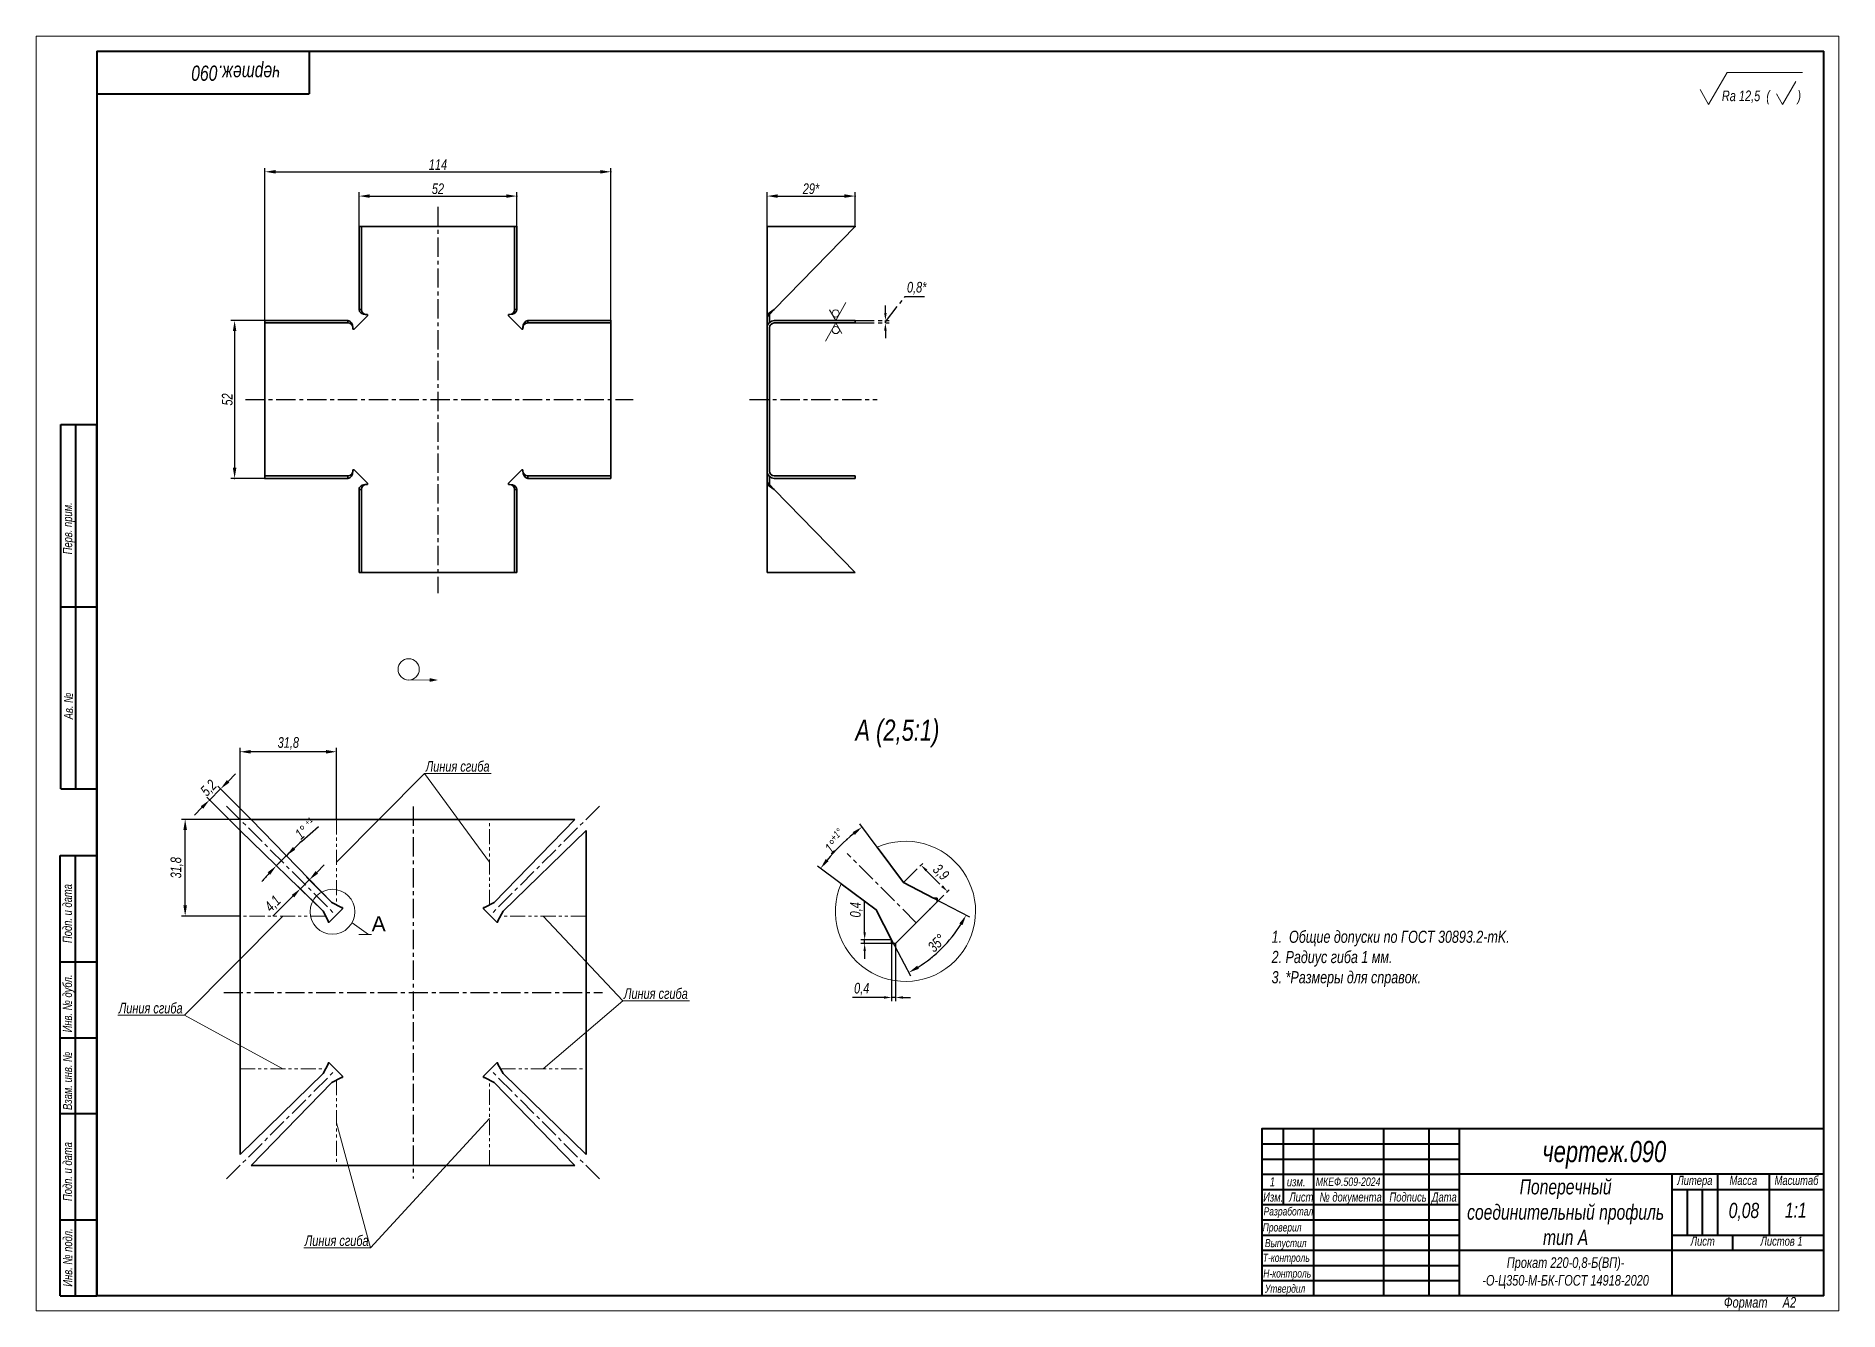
# Model space of a CAD drawing. Header units: millimetres. Extents: x 11312 to 18224, y 1304 to 2042.
# Drawn here: x 11312 to 11906, y 1304 to 1724 of the extents above; entities outside this region: 3.
import ezdxf
from ezdxf import colors
from ezdxf.entities.mleader import LeaderData, LeaderLine
from ezdxf.math import Vec2, Vec3

# ---------------------------------------------------------------- set-up
doc = ezdxf.new("R2010")
doc.units = ezdxf.units.MM
doc.linetypes.add('LT_03', pattern=[10.16, 6.35, -1.27, 1.27, -1.27])
doc.linetypes.add('LT_04', pattern=[20, 10, -2, 2, -2, 2, -2])
doc.layers.add('Layer_01', color=7, linetype='Continuous', plot=False)
for name, color, linetype, lineweight in [('Layer_02', 5, 'Continuous', 13), ('Layer_03', 1, 'Continuous', 15), ('Layer_05', 5, 'Continuous', 13), ('Layer_07', 5, 'LT_04', 15), ('Layer_08', 7, 'Continuous', 35), ('Layer_09', 6, 'Continuous', 13), ('Layer_10', 7, 'Continuous', 40)]:
    doc.layers.add(name, color=color, linetype=linetype, lineweight=lineweight)
doc.layers.add('Layer_04', color=1, linetype='LT_03')
doc.styles.get("Standard").update_dxf_attribs({"font": 'arial.ttf'})
doc.styles.add('Style_01', font='ARIALNI.TTF', dxfattribs={"width": 0.9, "height": 3.5})
doc.dimstyles.new('DimStyle_04', dxfattribs={"dimtxt": 3.5, "dimasz": 3.5, "dimexe": 1.25, "dimexo": 0, "dimtad": 1, "dimdec": 1, "dimtxsty": 'Style_01', "dimcen": 0, "dimazin": 3, "dimtfac": 1, "dimtdec": 1, "dimtmove": 0, "dimatfit": 3})
doc.dimstyles.new('DimStyle_05', dxfattribs={"dimtxt": 3.5, "dimasz": 2.5, "dimexe": 1.25, "dimexo": 0, "dimtad": 1, "dimdec": 1, "dimlfac": 0.4, "dimtxsty": 'Style_01', "dimcen": 2.5, "dimazin": 3, "dimtfac": 1, "dimtdec": 1, "dimtmove": 0, "dimatfit": 3})

# ---------------------------------------------------------------- blocks, each defined once
blk = doc.blocks.new('*D119')
at = {"layer": 'Layer_01', "color": 0}
for p in [(11470.48, 1670.94), (11418.48, 1660.94), (11470.48, 1660.94)]:
    blk.add_point(p, dxfattribs=at)
at = {"layer": 'Layer_03', "color": 0, "lineweight": -2}
for p, q in [((11418.48, 1660.94), (11418.48, 1672.19)), ((11421.98, 1670.94), (11466.98, 1670.94)), ((11470.48, 1660.94), (11470.48, 1672.19))]:
    blk.add_line(p, q, dxfattribs=at)
at = {"layer": 'Layer_03', "color": 0}
for points in [[(11421.98, 1671.52), (11421.98, 1670.36), (11418.48, 1670.94)], [(11466.98, 1671.52), (11466.98, 1670.36), (11470.48, 1670.94)]]:
    blk.add_solid(points, dxfattribs=at)
at = {"layer": 'Layer_03', "color": 0, "insert": (11444.48, 1673.35), "char_height": 3.5, "attachment_point": 5, "style": 'Style_01'}
blk.add_mtext('\\A1;52', dxfattribs=at)
blk = doc.blocks.new('*D120')
at = {"layer": 'Layer_01', "color": 0}
for p in [(11387.48, 1629.94), (11377.48, 1577.94), (11387.48, 1577.94)]:
    blk.add_point(p, dxfattribs=at)
at = {"layer": 'Layer_03', "color": 0, "lineweight": -2}
for p, q in [((11387.48, 1629.94), (11376.23, 1629.94)), ((11377.48, 1626.44), (11377.48, 1581.44)), ((11387.48, 1577.94), (11376.23, 1577.94))]:
    blk.add_line(p, q, dxfattribs=at)
at = {"layer": 'Layer_03', "color": 0}
for points in [[(11376.9, 1626.44), (11378.06, 1626.44), (11377.48, 1629.94)], [(11376.9, 1581.44), (11378.06, 1581.44), (11377.48, 1577.94)]]:
    blk.add_solid(points, dxfattribs=at)
at = {"layer": 'Layer_03', "color": 0, "insert": (11375.07, 1603.94), "char_height": 3.5, "attachment_point": 5, "rotation": 90, "style": 'Style_01'}
blk.add_mtext('\\A1;52', dxfattribs=at)
blk = doc.blocks.new('*D121')
at = {"layer": 'Layer_01', "color": 0}
for p in [(11501.48, 1678.94), (11387.48, 1629.94), (11501.48, 1629.94)]:
    blk.add_point(p, dxfattribs=at)
at = {"layer": 'Layer_03', "color": 0, "lineweight": -2}
for p, q in [((11387.48, 1629.94), (11387.48, 1680.19)), ((11390.98, 1678.94), (11497.98, 1678.94)), ((11501.48, 1629.94), (11501.48, 1680.19))]:
    blk.add_line(p, q, dxfattribs=at)
at = {"layer": 'Layer_03', "color": 0}
for points in [[(11390.98, 1679.52), (11390.98, 1678.36), (11387.48, 1678.94)], [(11497.98, 1679.52), (11497.98, 1678.36), (11501.48, 1678.94)]]:
    blk.add_solid(points, dxfattribs=at)
at = {"layer": 'Layer_03', "color": 0, "insert": (11444.48, 1681.32), "char_height": 3.5, "attachment_point": 5, "style": 'Style_01'}
blk.add_mtext('\\A1;114', dxfattribs=at)
blk = doc.blocks.new('*D122')
at = {"layer": 'Layer_01', "color": 0}
for p in [(11581.9, 1670.94), (11552.9, 1660.94), (11581.9, 1660.94)]:
    blk.add_point(p, dxfattribs=at)
at = {"layer": 'Layer_03', "color": 0, "lineweight": -2}
for p, q in [((11552.9, 1660.94), (11552.9, 1672.19)), ((11556.4, 1670.94), (11578.4, 1670.94)), ((11581.9, 1660.94), (11581.9, 1672.19))]:
    blk.add_line(p, q, dxfattribs=at)
at = {"layer": 'Layer_03', "color": 0}
for points in [[(11556.4, 1671.52), (11556.4, 1670.36), (11552.9, 1670.94)], [(11578.4, 1671.52), (11578.4, 1670.36), (11581.9, 1670.94)]]:
    blk.add_solid(points, dxfattribs=at)
at = {"layer": 'Layer_03', "color": 0, "insert": (11567.4, 1673.35), "char_height": 3.5, "attachment_point": 5, "style": 'Style_01'}
blk.add_mtext('\\A1;29*', dxfattribs=at)
blk = doc.blocks.new('*D123')
at = {"layer": 'Layer_01', "color": 0}
for p in [(11369.2, 1471.98), (11379.26, 1461.92), (11382.92, 1465.58)]:
    blk.add_point(p, dxfattribs=at)
at = {"layer": 'Layer_03', "color": 0, "lineweight": -2}
for p, q in [((11375.33, 1478.12), (11377.8, 1480.59)), ((11372.85, 1475.64), (11369.2, 1471.98)), ((11382.92, 1465.58), (11371.97, 1476.53)), ((11366.72, 1469.51), (11364.25, 1467.03)), ((11379.26, 1461.92), (11368.31, 1472.87))]:
    blk.add_line(p, q, dxfattribs=at)
at = {"layer": 'Layer_03', "color": 0}
for points in [[(11374.92, 1478.53), (11375.74, 1477.7), (11372.85, 1475.64)], [(11366.31, 1469.92), (11367.13, 1469.1), (11369.2, 1471.98)]]:
    blk.add_solid(points, dxfattribs=at)
at = {"layer": 'Layer_03', "color": 0, "insert": (11369.09, 1475.75), "char_height": 3.5, "attachment_point": 5, "rotation": 45, "style": 'Style_01'}
blk.add_mtext('\\A1;5,2', dxfattribs=at)
blk = doc.blocks.new('*D124')
at = {"layer": 'Layer_01', "color": 0}
for p in [(11399.17, 1442.76), (11409.52, 1438.22), (11406.62, 1435.32)]:
    blk.add_point(p, dxfattribs=at)
at = {"layer": 'Layer_03', "color": 0, "lineweight": -2}
for p, q in [((11404.55, 1448.14), (11407.02, 1450.62)), ((11406.62, 1435.32), (11398.29, 1443.65)), ((11402.07, 1445.67), (11399.17, 1442.76)), ((11409.52, 1438.22), (11401.19, 1446.55)), ((11396.69, 1440.29), (11390.1, 1433.69))]:
    blk.add_line(p, q, dxfattribs=at)
at = {"layer": 'Layer_03', "color": 0}
for points in [[(11404.14, 1448.56), (11404.96, 1447.73), (11402.07, 1445.67)], [(11396.28, 1440.7), (11397.11, 1439.88), (11399.17, 1442.76)]]:
    blk.add_solid(points, dxfattribs=at)
at = {"layer": 'Layer_03', "color": 0, "insert": (11390.22, 1437.69), "char_height": 3.5, "attachment_point": 5, "rotation": 45, "style": 'Style_01'}
blk.add_mtext('\\A1;4,1', dxfattribs=at)
blk = doc.blocks.new('*D125')
at = {"layer": 'Layer_01', "color": 0}
for p in [(11361.19, 1465.58), (11382.92, 1465.58), (11379.26, 1433.75)]:
    blk.add_point(p, dxfattribs=at)
at = {"layer": 'Layer_03', "color": 0, "lineweight": -2}
for p, q in [((11382.92, 1465.58), (11359.94, 1465.58)), ((11361.19, 1437.25), (11361.19, 1462.08)), ((11379.26, 1433.75), (11359.94, 1433.75))]:
    blk.add_line(p, q, dxfattribs=at)
at = {"layer": 'Layer_03', "color": 0}
for points in [[(11360.61, 1462.08), (11361.78, 1462.08), (11361.19, 1465.58)], [(11360.61, 1437.25), (11361.78, 1437.25), (11361.19, 1433.75)]]:
    blk.add_solid(points, dxfattribs=at)
at = {"layer": 'Layer_03', "color": 0, "insert": (11358.46, 1449.66), "char_height": 3.5, "attachment_point": 5, "rotation": 90, "style": 'Style_01'}
blk.add_mtext('\\A1;31,8', dxfattribs=at)
blk = doc.blocks.new('*D126')
at = {"layer": 'Layer_01', "color": 0}
for p in [(11379.26, 1487.88), (11379.26, 1461.92), (11411.09, 1465.58)]:
    blk.add_point(p, dxfattribs=at)
at = {"layer": 'Layer_03', "color": 0, "lineweight": -2}
for p, q in [((11379.26, 1461.92), (11379.26, 1489.13)), ((11407.59, 1487.88), (11382.76, 1487.88)), ((11411.09, 1465.58), (11411.09, 1489.13))]:
    blk.add_line(p, q, dxfattribs=at)
at = {"layer": 'Layer_03', "color": 0}
for points in [[(11382.76, 1488.46), (11382.76, 1487.29), (11379.26, 1487.88)], [(11407.59, 1488.46), (11407.59, 1487.29), (11411.09, 1487.88)]]:
    blk.add_solid(points, dxfattribs=at)
at = {"layer": 'Layer_03', "color": 0, "insert": (11395.18, 1490.61), "char_height": 3.5, "attachment_point": 5, "style": 'Style_01'}
blk.add_mtext('\\A1;31,8', dxfattribs=at)
blk = doc.blocks.new('_None')
blk = doc.blocks.new('*D127')
at = {"layer": 'Layer_01', "color": 0}
for p in [(11597.89, 1444.83), (11607.71, 1439.69), (11588.82, 1435.76), (11593.96, 1425.94), (11607.15, 1420.12)]:
    blk.add_point(p, dxfattribs=at)
at = {"layer": 'Layer_03', "color": 0, "lineweight": -2}
for p, q in [((11607.71, 1439.69), (11619.61, 1433.46)), ((11593.96, 1425.94), (11600.19, 1414.04))]:
    blk.add_line(p, q, dxfattribs=at)
blk.add_arc((11578.84, 1454.81), 44.78, 302.12269, 327.87731, dxfattribs=at)
at = {"layer": 'Layer_03', "color": 0}
for points in [[(11616.25, 1431.29), (11617.27, 1430.71), (11618.5, 1434.04)], [(11602.94, 1416.38), (11602.36, 1417.4), (11599.61, 1415.15)]]:
    blk.add_solid(points, dxfattribs=at)
at = {"layer": 'Layer_03', "color": 0, "insert": (11608.79, 1424.85), "char_height": 3.5, "attachment_point": 5, "rotation": 45, "style": 'Style_01'}
blk.add_mtext('\\A1;35°', dxfattribs=at)
blk = doc.blocks.new('*D128')
at = {"layer": 'Layer_01', "color": 0}
for p in [(11593.96, 1425.94), (11585.06, 1424.69), (11593.96, 1424.69)]:
    blk.add_point(p, dxfattribs=at)
at = {"layer": 'Layer_03', "color": 0, "lineweight": -2}
for p, q in [((11585.06, 1428.44), (11585.06, 1438.79)), ((11593.96, 1425.94), (11583.81, 1425.94)), ((11585.06, 1424.69), (11585.06, 1425.94)), ((11593.96, 1424.69), (11583.81, 1424.69)), ((11585.06, 1422.19), (11585.06, 1419.69))]:
    blk.add_line(p, q, dxfattribs=at)
at = {"layer": 'Layer_03', "color": 0}
for points in [[(11584.65, 1428.44), (11585.48, 1428.44), (11585.06, 1425.94)], [(11584.65, 1422.19), (11585.48, 1422.19), (11585.06, 1424.69)]]:
    blk.add_solid(points, dxfattribs=at)
at = {"layer": 'Layer_03', "color": 0, "insert": (11582.33, 1435.81), "char_height": 3.5, "attachment_point": 5, "rotation": 90, "style": 'Style_01'}
blk.add_mtext('0,4', dxfattribs=at)
blk = doc.blocks.new('*D129')
at = {"layer": 'Layer_01', "color": 0}
for p in [(11593.96, 1424.69), (11595.21, 1424.69), (11595.21, 1406.93)]:
    blk.add_point(p, dxfattribs=at)
at = {"layer": 'Layer_03', "color": 0, "lineweight": -2}
for p, q in [((11593.96, 1424.69), (11593.96, 1405.68)), ((11595.21, 1424.69), (11595.21, 1405.68)), ((11591.46, 1406.93), (11581.11, 1406.93)), ((11595.21, 1406.93), (11593.96, 1406.93)), ((11597.71, 1406.93), (11600.21, 1406.93))]:
    blk.add_line(p, q, dxfattribs=at)
at = {"layer": 'Layer_03', "color": 0}
for points in [[(11591.46, 1407.35), (11591.46, 1406.51), (11593.96, 1406.93)], [(11597.71, 1407.35), (11597.71, 1406.51), (11595.21, 1406.93)]]:
    blk.add_solid(points, dxfattribs=at)
at = {"layer": 'Layer_03', "color": 0, "insert": (11584.09, 1409.67), "char_height": 3.5, "attachment_point": 5, "style": 'Style_01'}
blk.add_mtext('0,4', dxfattribs=at)
blk = doc.blocks.new('*D113')
at = {"layer": 'Layer_01', "color": 0}
for p in [(11597.89, 1444.83), (11612.35, 1441.83), (11606.62, 1436.1)]:
    blk.add_point(p, dxfattribs=at)
at = {"layer": 'Layer_04', "color": 0, "lineweight": -2}
for p, q in [((11597.89, 1444.83), (11604.5, 1451.44)), ((11605.38, 1448.79), (11610.58, 1443.59)), ((11606.62, 1436.1), (11613.23, 1442.71))]:
    blk.add_line(p, q, dxfattribs=at)
at = {"layer": 'Layer_04', "color": 0}
for points in [[(11605.68, 1449.08), (11605.09, 1448.49), (11603.62, 1450.56)], [(11610.87, 1443.89), (11610.28, 1443.3), (11612.35, 1441.83)]]:
    blk.add_solid(points, dxfattribs=at)
at = {"layer": 'Layer_04', "color": 0, "insert": (11610.01, 1448.03), "char_height": 3.5, "attachment_point": 5, "rotation": 315, "style": 'Style_01'}
blk.add_mtext('3,9', dxfattribs=at)
blk = doc.blocks.new('*D130')
at = {"layer": 'Layer_01', "color": 0}
for p in [(11379.26, 1461.92), (11382.92, 1465.58), (11392.3, 1451.42), (11409.52, 1438.22), (11406.62, 1435.32)]:
    blk.add_point(p, dxfattribs=at)
at = {"layer": 'Layer_03', "color": 0, "lineweight": -2}
blk.add_line((11399.65, 1458.41), (11405.1, 1463.28), dxfattribs=at)
for start, end in [(131.81577, 134.19871), (131.8159, 133.00731), (134.19871, 135.80129), (136.99269, 138.1841)]:
    blk.add_arc((11511.88, 1332.96), 168.32, start, end, dxfattribs=at)
at = {"layer": 'Layer_03', "color": 0}
for points in [[(11397.47, 1455.62), (11396.67, 1456.47), (11394.53, 1453.63)], [(11388.37, 1448.17), (11389.21, 1447.37), (11391.2, 1450.3)]]:
    blk.add_solid(points, dxfattribs=at)
at = {"layer": 'Layer_03', "color": 0, "insert": (11400.79, 1462.62), "char_height": 3.5, "attachment_point": 5, "rotation": 41.81577, "style": 'Style_01'}
blk.add_mtext('\\A1;1%%D {\\H0.5x;\\S+1^ ;}', dxfattribs=at)
blk = doc.blocks.new('*D131')
at = {"layer": 'Layer_01', "color": 0}
for p in [(11579.23, 1459), (11589.21, 1456.44), (11577.29, 1444.38), (11597.89, 1444.83), (11588.82, 1435.76)]:
    blk.add_point(p, dxfattribs=at)
at = {"layer": 'Layer_03', "color": 0, "lineweight": -2}
for p, q in [((11589.21, 1456.44), (11583.47, 1464.12)), ((11577.29, 1444.38), (11569.53, 1450.18))]:
    blk.add_line(p, q, dxfattribs=at)
blk.add_arc((11624.79, 1408.86), 67.75, 129.74814, 140.25186, dxfattribs=at)
at = {"layer": 'Layer_03', "color": 0}
for points in [[(11581.11, 1461.4), (11581.83, 1460.49), (11584.22, 1463.11)], [(11573.16, 1451.82), (11572.24, 1452.54), (11570.53, 1449.43)]]:
    blk.add_solid(points, dxfattribs=at)
at = {"layer": 'Layer_03', "color": 0, "insert": (11575.2, 1458.45), "char_height": 3.5, "attachment_point": 5, "rotation": 45, "style": 'Style_01'}
blk.add_mtext('\\A1;1%%D{\\H0.7x;\\S+1%%D^ ;}', dxfattribs=at)

msp = doc.modelspace()

# ---------------------------------------------------------------- linework, layer by layer
at = {"linetype": 'Continuous', "lineweight": 15}
for p, q in [((11609.06, 1723.66), (11312.06, 1723.66)), ((11312.06, 1723.66), (11312.06, 1303.66)), ((11312.06, 1723.66), (11312.06, 1426.66)), ((11906.06, 1723.66), (11609.06, 1723.66)), ((11906.06, 1303.66), (11906.06, 1723.66)), ((11312.06, 1303.66), (11906.06, 1303.66))]:
    msp.add_line(p, q, dxfattribs=at)
at = {"layer": 'Layer_03'}
msp.add_circle((11409.72, 1435.17), 7.39, dxfattribs=at)
msp.add_arc((11598.52, 1435.31), 23.09, 156.86991, 113.78135, dxfattribs=at)
at = {"layer": 'Layer_04'}
for p, q in [((11444.48, 1667.44), (11444.48, 1540.15)), ((11591.9, 1629.54), (11598.42, 1637.86)), ((11591.9, 1632.44), (11591.9, 1634.94)), ((11598.42, 1637.86), (11605.39, 1637.86)), ((11581.9, 1629.94), (11593.15, 1629.94)), ((11581.9, 1629.14), (11593.15, 1629.14)), ((11591.9, 1629.14), (11591.9, 1629.94)), ((11591.9, 1626.64), (11591.9, 1624.14)), ((11381.04, 1603.94), (11508.79, 1603.94)), ((11547.17, 1603.94), (11589.13, 1603.94)), ((11374.85, 1469.98), (11410.86, 1433.98)), ((11436.26, 1469.87), (11436.26, 1347.28)), ((11497.67, 1469.98), (11461.66, 1433.98)), ((11602.08, 1431.57), (11579.26, 1454.39)), ((11373.88, 1408.58), (11498.65, 1408.58)), ((11374.85, 1347.17), (11410.86, 1383.18)), ((11497.67, 1347.17), (11461.66, 1383.18))]:
    msp.add_line(p, q, dxfattribs=at)
for points in [[(11591.48, 1632.44), (11592.31, 1632.44), (11591.9, 1629.94)], [(11591.48, 1626.64), (11592.31, 1626.64), (11591.9, 1629.14)]]:
    msp.add_solid(points, dxfattribs=at)
at = {"layer": 'Layer_07', "ltscale": 0.5}
for p, q in [((11411.09, 1465.58), (11411.09, 1437.4)), ((11461.43, 1437.4), (11461.43, 1465.58)), ((11407.44, 1433.75), (11379.26, 1433.75)), ((11493.26, 1433.75), (11465.08, 1433.75)), ((11379.26, 1383.41), (11407.44, 1383.41)), ((11411.09, 1379.75), (11411.09, 1351.58)), ((11461.43, 1351.58), (11461.43, 1379.75)), ((11465.08, 1383.41), (11493.26, 1383.41))]:
    msp.add_line(p, q, dxfattribs=at)
at = {"layer": 'Layer_08', "lineweight": 13, "ltscale": 0.303109}
msp.add_line((11863.13, 1701.16), (11869.19, 1711.66), dxfattribs=at)
at = {"layer": 'Layer_08', "lineweight": 13}
msp.add_line((11869.19, 1711.66), (11894.06, 1711.66), dxfattribs=at)
at = {"layer": 'Layer_08', "lineweight": 13, "ltscale": 0.141451}
msp.add_line((11863.13, 1701.16), (11860.3, 1706.06), dxfattribs=at)
at = {"layer": 'Layer_08', "lineweight": 13, "ltscale": 0.216506}
msp.add_line((11887.5, 1701.16), (11891.83, 1708.66), dxfattribs=at)
at = {"layer": 'Layer_08', "lineweight": 13, "ltscale": 0.101036}
msp.add_line((11887.5, 1701.16), (11885.48, 1704.66), dxfattribs=at)
at = {"layer": 'Layer_08'}
for p, q in [((11418.48, 1660.94), (11419.28, 1660.94)), ((11418.48, 1660.94), (11418.48, 1633.58)), ((11419.28, 1660.94), (11419.28, 1633.58)), ((11420.88, 1660.94), (11419.28, 1660.94)), ((11468.08, 1660.94), (11420.88, 1660.94)), ((11469.68, 1660.94), (11468.08, 1660.94)), ((11469.68, 1633.58), (11469.68, 1660.94)), ((11470.48, 1660.94), (11469.68, 1660.94)), ((11470.48, 1633.58), (11470.48, 1660.94)), ((11552.9, 1660.94), (11555.3, 1660.94)), ((11552.9, 1631.94), (11552.9, 1660.94)), ((11581.9, 1660.94), (11555.3, 1633.58)), ((11581.9, 1660.94), (11555.3, 1660.94)), ((11418.48, 1633.58), (11419.28, 1633.58)), ((11470.48, 1633.58), (11469.68, 1633.58)), ((11552.9, 1631.94), (11555.3, 1633.58)), ((11553.7, 1631.94), (11555.3, 1633.58)), ((11387.48, 1629.94), (11387.48, 1629.14)), ((11414.83, 1629.94), (11387.48, 1629.94)), ((11414.83, 1629.14), (11387.48, 1629.14)), ((11387.48, 1629.14), (11387.48, 1627.54)), ((11414.83, 1629.94), (11414.83, 1629.14)), ((11416.88, 1627.14), (11421.28, 1631.54)), ((11421.28, 1631.94), (11420.88, 1631.94)), ((11421.28, 1631.54), (11421.28, 1631.94)), ((11468.08, 1631.94), (11467.68, 1631.94)), ((11467.68, 1631.94), (11467.68, 1631.54)), ((11467.68, 1631.54), (11472.08, 1627.14)), ((11474.12, 1629.94), (11474.12, 1629.14)), ((11501.48, 1629.94), (11474.12, 1629.94)), ((11501.48, 1629.14), (11474.12, 1629.14)), ((11501.48, 1629.94), (11501.48, 1629.14)), ((11501.48, 1627.54), (11501.48, 1629.14)), ((11553.7, 1631.94), (11552.9, 1631.94)), ((11552.9, 1631.54), (11552.9, 1631.94)), ((11553.7, 1631.54), (11552.9, 1631.54)), ((11552.9, 1627.54), (11552.9, 1631.54)), ((11553.7, 1631.54), (11553.7, 1631.94)), ((11553.7, 1629.33), (11553.7, 1631.54)), ((11555.3, 1629.94), (11581.9, 1629.94)), ((11555.3, 1629.14), (11581.9, 1629.14)), ((11581.9, 1629.94), (11581.9, 1629.14)), ((11387.48, 1627.54), (11387.48, 1580.34)), ((11416.48, 1627.54), (11416.48, 1627.14)), ((11416.48, 1627.14), (11416.88, 1627.14)), ((11472.08, 1627.14), (11472.48, 1627.14)), ((11472.48, 1627.14), (11472.48, 1627.54)), ((11501.48, 1580.34), (11501.48, 1627.54)), ((11552.9, 1627.54), (11552.9, 1580.34)), ((11553.7, 1627.54), (11553.7, 1580.34)), ((11387.48, 1580.34), (11387.48, 1578.74)), ((11416.88, 1580.74), (11416.48, 1580.74)), ((11416.48, 1580.74), (11416.48, 1580.34)), ((11421.28, 1576.34), (11416.88, 1580.74)), ((11472.08, 1580.74), (11467.68, 1576.34)), ((11472.48, 1580.74), (11472.08, 1580.74)), ((11472.48, 1580.34), (11472.48, 1580.74)), ((11501.48, 1578.74), (11501.48, 1580.34)), ((11552.9, 1576.34), (11552.9, 1580.34)), ((11387.48, 1578.74), (11414.83, 1578.74)), ((11387.48, 1577.94), (11387.48, 1578.74)), ((11387.48, 1577.94), (11414.83, 1577.94)), ((11414.83, 1577.94), (11414.83, 1578.74)), ((11418.48, 1574.29), (11419.28, 1574.29)), ((11418.48, 1574.29), (11418.48, 1546.94)), ((11419.28, 1574.29), (11419.28, 1546.94)), ((11420.88, 1575.94), (11421.28, 1575.94)), ((11421.28, 1575.94), (11421.28, 1576.34)), ((11467.68, 1576.34), (11467.68, 1575.94)), ((11467.68, 1575.94), (11468.08, 1575.94)), ((11469.68, 1546.94), (11469.68, 1574.29)), ((11470.48, 1574.29), (11469.68, 1574.29)), ((11470.48, 1546.94), (11470.48, 1574.29)), ((11474.12, 1577.94), (11474.12, 1578.74)), ((11474.12, 1578.74), (11501.48, 1578.74)), ((11474.12, 1577.94), (11501.48, 1577.94)), ((11501.48, 1577.94), (11501.48, 1578.74)), ((11553.7, 1576.34), (11552.9, 1576.34)), ((11552.9, 1575.94), (11552.9, 1576.34)), ((11555.3, 1574.29), (11552.9, 1575.94)), ((11552.9, 1546.94), (11552.9, 1575.94)), ((11553.7, 1575.94), (11552.9, 1575.94)), ((11553.7, 1576.34), (11553.7, 1578.55)), ((11553.7, 1575.94), (11553.7, 1576.34)), ((11555.3, 1574.29), (11553.7, 1575.94)), ((11581.9, 1578.74), (11555.3, 1578.74)), ((11581.9, 1577.94), (11555.3, 1577.94)), ((11555.3, 1574.29), (11581.9, 1546.94)), ((11581.9, 1577.94), (11581.9, 1578.74)), ((11418.48, 1546.94), (11419.28, 1546.94)), ((11419.28, 1546.94), (11420.88, 1546.94)), ((11420.88, 1546.94), (11468.08, 1546.94)), ((11468.08, 1546.94), (11469.68, 1546.94)), ((11470.48, 1546.94), (11469.68, 1546.94)), ((11555.3, 1546.94), (11552.9, 1546.94)), ((11555.3, 1546.94), (11581.9, 1546.94)), ((11379.26, 1461.92), (11379.26, 1355.24)), ((11406.62, 1435.32), (11379.26, 1461.92)), ((11382.92, 1465.58), (11409.52, 1438.22)), ((11489.6, 1465.58), (11382.92, 1465.58)), ((11463, 1438.22), (11489.6, 1465.58)), ((11493.26, 1461.92), (11465.91, 1435.32)), ((11493.26, 1355.24), (11493.26, 1461.92)), ((11589.21, 1456.44), (11597.89, 1444.83)), ((11577.29, 1444.38), (11588.82, 1435.76)), ((11607.71, 1439.69), (11597.89, 1444.83)), ((11412.66, 1436.58), (11409.52, 1438.22)), ((11463, 1438.22), (11459.86, 1436.58)), ((11595.21, 1424.69), (11608.96, 1438.44)), ((11608.96, 1439.69), (11607.71, 1439.69)), ((11608.96, 1438.44), (11608.96, 1439.69)), ((11406.62, 1435.32), (11408.26, 1432.18)), ((11408.26, 1432.18), (11408.26, 1431.78)), ((11408.26, 1431.78), (11408.66, 1431.78)), ((11408.66, 1431.78), (11413.06, 1436.18)), ((11413.06, 1436.58), (11412.66, 1436.58)), ((11413.06, 1436.18), (11413.06, 1436.58)), ((11459.86, 1436.58), (11459.46, 1436.58)), ((11459.46, 1436.58), (11459.46, 1436.18)), ((11459.46, 1436.18), (11463.86, 1431.78)), ((11463.86, 1431.78), (11464.26, 1431.78)), ((11464.26, 1432.18), (11465.91, 1435.32)), ((11464.26, 1431.78), (11464.26, 1432.18)), ((11588.82, 1435.76), (11593.96, 1425.94)), ((11593.96, 1425.94), (11593.96, 1424.69)), ((11593.96, 1424.69), (11595.21, 1424.69)), ((11408.26, 1384.98), (11406.62, 1381.84)), ((11408.66, 1385.38), (11408.26, 1385.38)), ((11408.26, 1385.38), (11408.26, 1384.98)), ((11413.06, 1380.98), (11408.66, 1385.38)), ((11463.86, 1385.38), (11459.46, 1380.98)), ((11464.26, 1385.38), (11463.86, 1385.38)), ((11464.26, 1384.98), (11464.26, 1385.38)), ((11465.91, 1381.84), (11464.26, 1384.98)), ((11379.26, 1355.24), (11406.62, 1381.84)), ((11409.52, 1378.93), (11382.92, 1351.58)), ((11409.52, 1378.93), (11412.66, 1380.58)), ((11412.66, 1380.58), (11413.06, 1380.58)), ((11413.06, 1380.58), (11413.06, 1380.98)), ((11459.46, 1380.98), (11459.46, 1380.58)), ((11459.46, 1380.58), (11459.86, 1380.58)), ((11459.86, 1380.58), (11463, 1378.93)), ((11489.6, 1351.58), (11463, 1378.93)), ((11465.91, 1381.84), (11493.26, 1355.24)), ((11382.92, 1351.58), (11489.6, 1351.58))]:
    msp.add_line(p, q, dxfattribs=at)
for centre, radius, start, end in [((11555.3, 1627.54), 2.4, 90, 180), ((11555.3, 1627.54), 1.6, 90, 180), ((11555.3, 1580.34), 2.4, 180, 270), ((11555.3, 1580.34), 1.6, 180, 270)]:
    msp.add_arc(centre, radius, start, end, dxfattribs=at)
for centre, major_axis, ratio, start_param, end_param in [((11420.88, 1633.58), (2.4, 0), 0.685579, 3.141593, 4.712389), ((11420.88, 1633.58), (0, 1.65), 0.972414, 1.570796, 3.141593), ((11468.08, 1633.58), (0, 1.65), 0.972414, 3.141593, 4.712389), ((11468.08, 1633.58), (2.4, 0), 0.685579, 4.712389, 6.283185), ((11414.83, 1627.54), (0, 2.4), 0.685579, 4.712389, 6.283185), ((11414.83, 1627.54), (1.65, 0), 0.972414, 0, 1.570796), ((11474.12, 1627.54), (0, 2.4), 0.685579, 0, 1.570796), ((11474.12, 1627.54), (1.65, 0), 0.972414, 1.570796, 3.141593), ((11414.83, 1580.34), (0, 2.4), 0.685579, 3.141593, 4.712389), ((11414.83, 1580.34), (1.65, 0), 0.972414, 4.712389, 6.283185), ((11474.12, 1580.34), (0, 2.4), 0.685579, 1.570796, 3.141593), ((11474.12, 1580.34), (1.65, 0), 0.972414, 3.141593, 4.712389), ((11420.88, 1574.29), (2.4, 0), 0.685579, 1.570796, 3.141593), ((11420.88, 1574.29), (0, 1.65), 0.972414, 0, 1.570796), ((11468.08, 1574.29), (0, 1.65), 0.972414, 4.712389, 6.283185), ((11468.08, 1574.29), (2.4, 0), 0.685579, 0, 1.570796)]:
    msp.add_ellipse(centre, major_axis=major_axis, ratio=ratio, start_param=start_param, end_param=end_param, dxfattribs=at)
at = {"layer": 'Layer_09'}
for p, q in [((11575.54, 1629.94), (11578.89, 1635.91)), ((11575.54, 1629.14), (11572.12, 1623.17)), ((11575.54, 1629.94), (11573.47, 1633.42)), ((11575.54, 1629.14), (11577.58, 1625.64)), ((11434.83, 1511.52), (11441.73, 1511.51)), ((11411.09, 1451.49), (11440.09, 1480.69)), ((11440.09, 1480.69), (11462.05, 1480.69)), ((11461.43, 1451.49), (11440.09, 1480.69)), ((11393.35, 1433.75), (11360.92, 1401.05)), ((11479.17, 1433.75), (11505.4, 1405.84)), ((11505.4, 1405.84), (11479.17, 1383.41)), ((11505.4, 1405.84), (11527.36, 1405.84)), ((11338.96, 1401.05), (11360.92, 1401.05)), ((11393.35, 1383.41), (11360.92, 1401.05)), ((11461.43, 1367.08), (11422.2, 1324.43)), ((11411.09, 1365.67), (11422.2, 1324.43)), ((11400.24, 1324.43), (11422.2, 1324.43))]:
    msp.add_line(p, q, dxfattribs=at)
for centre, radius in [((11575.51, 1632.27), 1.17), ((11575.55, 1626.8), 1.17), ((11434.83, 1515.02), 3.51)]:
    msp.add_circle(centre, radius, dxfattribs=at)
msp.add_solid([(11441.73, 1510.9), (11444.55, 1511.51), (11441.73, 1512.13)], dxfattribs=at)
at = {"layer": 'Layer_10'}
for p, q in [((11332.06, 1718.66), (11332.06, 1308.66)), ((11332.06, 1718.66), (11901.06, 1718.66)), ((11332.06, 1704.66), (11402.06, 1704.66)), ((11320.19, 1595.66), (11332.06, 1595.66))]:
    msp.add_line(p, q, dxfattribs=at)
at = {"layer": 'Layer_10', "linetype": 'Continuous'}
for p, q in [((11402.06, 1718.66), (11402.06, 1704.66)), ((11901.06, 1308.66), (11901.06, 1718.66)), ((11320.19, 1475.66), (11320.19, 1595.66)), ((11325.19, 1475.66), (11325.19, 1595.66)), ((11332.06, 1308.66), (11332.06, 1595.66)), ((11332.06, 1595.66), (11332.06, 1308.66)), ((11320.19, 1535.66), (11332.06, 1535.66)), ((11320.19, 1475.66), (11332.06, 1475.66)), ((11320.06, 1308.66), (11320.06, 1453.66)), ((11320.06, 1453.66), (11332.06, 1453.66)), ((11325.06, 1308.66), (11325.06, 1453.66)), ((11320.06, 1418.66), (11332.06, 1418.66)), ((11320.06, 1393.66), (11332.06, 1393.66)), ((11320.06, 1368.66), (11332.06, 1368.66)), ((11715.94, 1358.69), (11780.98, 1358.69)), ((11715.94, 1353.69), (11780.98, 1353.69)), ((11715.94, 1348.68), (11780.98, 1348.68)), ((11856.03, 1343.68), (11856.03, 1328.67)), ((11861.04, 1343.68), (11861.04, 1328.67)), ((11320.06, 1333.66), (11332.06, 1333.66)), ((11715.94, 1333.67), (11780.98, 1333.67)), ((11715.94, 1328.67), (11780.98, 1328.67)), ((11715.94, 1323.67), (11780.98, 1323.67)), ((11715.94, 1318.66), (11780.98, 1318.66)), ((11715.94, 1313.66), (11780.98, 1313.66)), ((11320.06, 1308.66), (11332.06, 1308.66)), ((11901.06, 1308.66), (11332.06, 1308.66))]:
    msp.add_line(p, q, dxfattribs=at)
for points in [[(11901.06, 1363.69), (11715.94, 1363.69), (11715.94, 1308.66)], [(11722.94, 1363.69), (11722.94, 1338.68)], [(11732.95, 1363.69), (11732.95, 1308.66)], [(11755.97, 1363.69), (11755.97, 1308.66)], [(11770.98, 1363.69), (11770.98, 1308.66)], [(11780.98, 1363.69), (11780.98, 1308.66)], [(11901.06, 1348.68), (11780.98, 1348.68)], [(11901.06, 1348.68), (11780.98, 1348.68)], [(11851.03, 1348.68), (11851.03, 1308.66)], [(11866.04, 1348.68), (11866.04, 1328.67)], [(11883.05, 1348.68), (11883.05, 1328.67)], [(11883.05, 1348.68), (11883.05, 1328.67)], [(11715.94, 1343.68), (11780.98, 1343.68)], [(11851.03, 1343.68), (11901.06, 1343.68)], [(11715.94, 1338.68), (11780.98, 1338.68)], [(11851.03, 1328.67), (11901.06, 1328.67)], [(11871.04, 1328.67), (11871.04, 1323.67)], [(11780.98, 1323.67), (11901.06, 1323.67)]]:
    msp.add_lwpolyline(points, dxfattribs=at)

# ---------------------------------------------------------------- texts
at = {"layer": 'Layer_02', "linetype": 'Continuous', "style": 'Style_01', "width": 0.9}
msp.add_text('чертеж.090', height=5, rotation=180, dxfattribs=at).set_placement((11392.51, 1713.93))
for s, height, p in [('чертеж.090', 7, (11808.35, 1352.68)), ('1:1', 5, (11888.26, 1334.38))]:
    msp.add_text(s, height=height, dxfattribs=at).set_placement(p)
at = {"layer": 'Layer_02', "style": 'Style_01'}
for s, insert, char_height, width, attachment_point in [('   А (2,5:1)', (11575.99, 1493.94), 7, 40, 4), ('\\pxql;1.  Общие допуски по ГОСТ 30893.2-mK.\\P\\pb0.5;2. Радиус гиба 1 мм.\\P3. *Размеры для справок.', (11826.49, 1428.93), 4, 214.6717, 2)]:
    msp.add_mtext(s, dxfattribs=dict(at, insert=insert, char_height=char_height, width=width, attachment_point=attachment_point))
at = {"layer": 'Layer_02', "linetype": 'Continuous', "insert": (11874.76, 1339.27), "char_height": 5, "width": 72.6301, "attachment_point": 2, "line_spacing_factor": 0.9, "style": 'Style_01'}
msp.add_mtext('0,08', dxfattribs=at)
at = {"layer": 'Layer_03', "width": 37, "attachment_point": 5, "style": 'Style_01'}
for insert, char_height in [((17332.19, 2042.01), 3.5), ((17783.64, 2040.63), 6), ((18224.28, 2042.13), 3.5)]:
    msp.add_mtext('{\\fCalibri|b0|i0|c204;\\c0;^J', dxfattribs=dict(at, insert=insert, char_height=char_height))
at = {"layer": 'Layer_04', "insert": (11602.22, 1640.59), "char_height": 3.5, "attachment_point": 5, "style": 'Style_01'}
msp.add_mtext('0,8*', dxfattribs=at)
at = {"layer": 'Layer_05', "linetype": 'Continuous', "style": 'Style_01', "width": 0.9}
for s, height, p in [('Rа 12,5  (         )', 3.5, (11867.49, 1702.22)), ('1', 3, (11718.55, 1344.69)), ('изм.', 3, (11724.17, 1344.7)), ('МКЕФ.509-2024', 2.8, (11733.69, 1344.81)), ('Проверил', 2.7, (11716.22, 1329.83)), ('Т-контроль', 2.7, (11716.25, 1319.83))]:
    msp.add_text(s, height=height, dxfattribs=at).set_placement(p)
at = {"layer": 'Layer_05', "ltscale": 0.04, "style": 'Style_01', "width": 0.9}
for p in [(11440.45, 1481.32), (11505.76, 1406.47), (11339.32, 1401.68), (11400.6, 1325.06)]:
    msp.add_text('Линия сгиба', height=3.5, dxfattribs=at).set_placement(p)
at = {"layer": 'Layer_05', "linetype": 'Continuous', "width": 70.0467, "attachment_point": 5, "style": 'Style_01'}
for s, insert, char_height in [('Поперечный соединительный профиль тип А', (11816.01, 1336.18), 5), ('Прокат 220-0,8-Б(ВП)-\\P-О-Ц350-М-БК-ГОСТ 14918-2020', (11816.01, 1316.16), 3.5)]:
    msp.add_mtext(s, dxfattribs=dict(at, insert=insert, char_height=char_height))
at = {"layer": 'Layer_10', "linetype": 'Continuous', "style": 'Style_01', "width": 0.9}
for s, p in [('Перв. прим.', (11323.95, 1552.91)), ('Ав. №', (11324.22, 1498.57)), ('Подп. и дата', (11323.87, 1424.87)), ('Инв. № дубл.', (11323.88, 1395.44)), ('Взам. инв. №', (11323.89, 1369.87)), ('Подп. и дата', (11323.92, 1339.87)), ('Инв. № подл.', (11323.96, 1311.66))]:
    msp.add_text(s, height=3, rotation=90, dxfattribs=at).set_placement(p)
for s, height, p in [('Изм.', 3, (11716.36, 1339.68)), ('Лист', 3, (11724.95, 1339.68)), ('№ документа', 2.9999, (11734.95, 1339.68)), ('Подпись', 3, (11757.97, 1339.68)), ('Дата', 3, (11771.95, 1339.68)), ('Литера', 3, (11852.8, 1345.17)), ('Масса', 3, (11870.01, 1345.17)), ('Масштаб', 3, (11884.86, 1345.17)), ('Разработал', 2.7, (11716.51, 1335.11)), ('Выпустил', 2.7, (11716.94, 1324.67)), ('Лист ', 3, (11857.2, 1325.15)), ('Листов 1', 3, (11880.21, 1325.15)), ('Н-контроль', 2.7, (11716.4, 1314.66)), ('Утвердил', 2.7, (11716.94, 1309.66))]:
    msp.add_text(s, height=height, dxfattribs=at).set_placement(p)
at = {"layer": 'Layer_10', "linetype": 'Continuous', "insert": (11868.16, 1308.25), "char_height": 3.5, "width": 32.9515, "attachment_point": 1, "style": 'Style_01'}
msp.add_mtext('Формат     А2', dxfattribs=at)

# ---------------------------------------------------------------- dimensions: what is measured, and where the dimension line sits
at = {"layer": 'Layer_03'}
for base, p1, p2, picture, middle in [((11501.48, 1678.94), (11387.48, 1629.94), (11501.48, 1629.94), '*D121', (11444.48, 1681.32)), ((11470.48, 1670.94), (11418.48, 1660.94), (11470.48, 1660.94), '*D119', (11444.48, 1673.35)), ((11379.26, 1487.88), (11411.09, 1465.58), (11379.26, 1461.92), '*D126', (11395.18, 1490.61))]:
    dim = msp.add_linear_dim(base=base, p1=p1, p2=p2, dimstyle='DimStyle_04', dxfattribs=at)
    dim.commit()
    dim.dimension.update_dxf_attribs({"geometry": picture, "text_midpoint": middle})
dim = msp.add_linear_dim(base=(11581.9, 1670.94), p1=(11552.9, 1660.94), p2=(11581.9, 1660.94), text='<>*', dimstyle='DimStyle_04', dxfattribs=at)
dim.commit()
dim.dimension.update_dxf_attribs({"geometry": '*D122', "text_midpoint": (11567.4, 1673.35)})
for base, p1, p2, picture, middle in [((11377.48, 1577.94), (11387.48, 1629.94), (11387.48, 1577.94), '*D120', (11375.07, 1603.94)), ((11361.19, 1465.58), (11379.26, 1433.75), (11382.92, 1465.58), '*D125', (11358.46, 1449.66))]:
    dim = msp.add_linear_dim(base=base, p1=p1, p2=p2, angle=90, dimstyle='DimStyle_04', dxfattribs=at)
    dim.commit()
    dim.dimension.update_dxf_attribs({"geometry": picture, "text_midpoint": middle})
for base, p1, p2, picture, middle in [((11369.2, 1471.98), (11382.92, 1465.58), (11379.26, 1461.92), '*D123', (11371.03, 1473.81)), ((11399.17, 1442.76), (11409.52, 1438.22), (11406.62, 1435.32), '*D124', (11392.16, 1435.75))]:
    dim = msp.add_linear_dim(base=base, p1=p1, p2=p2, angle=225, dimstyle='DimStyle_04', dxfattribs=at)
    dim.commit()
    dim.dimension.update_dxf_attribs({"geometry": picture, "text_midpoint": middle, "dimtype": 161})
for base, line1, line2, text, picture, middle in [((11392.3, 1451.42), ((11406.62, 1435.32), (11379.26, 1461.92)), ((11382.92, 1465.58), (11409.52, 1438.22)), '1%%D {\\H0.5x;\\S+1^ ;}', '*D130', (11400.79, 1462.62)), ((11579.23, 1459), ((11577.29, 1444.38), (11588.82, 1435.76)), ((11589.21, 1456.44), (11597.89, 1444.83)), '1%%D{\\H0.7x;\\S+1%%D^ ;}', '*D131', (11575.2, 1458.45))]:
    dim = msp.add_angular_dim_2l(base=base, line1=line1, line2=line2, text=text, dimstyle='DimStyle_04', dxfattribs=at)
    dim.commit()
    dim.dimension.update_dxf_attribs({"geometry": picture, "text_midpoint": middle})
dim = msp.add_angular_dim_2l(base=(11607.1469, 1420.1188), line1=((11588.817, 1435.7579), (11593.9588, 1425.9404)), line2=((11607.7088, 1439.6904), (11597.8913, 1444.8323)), dimstyle='DimStyle_04', dxfattribs=at)
dim.commit()
dim.dimension.update_dxf_attribs({"geometry": '*D127', "text_midpoint": (11608.7944, 1424.8549)})
dim = msp.add_linear_dim(base=(11585.06, 1424.69), p1=(11593.96, 1425.94), p2=(11593.96, 1424.69), angle=90, text='0,4', dimstyle='DimStyle_05', dxfattribs=at)
dim.commit()
dim.dimension.update_dxf_attribs({"geometry": '*D128', "text_midpoint": (11585.06, 1435.81), "dimtype": 160})
dim = msp.add_linear_dim(base=(11595.21, 1406.93), p1=(11593.96, 1424.69), p2=(11595.21, 1424.69), text='0,4', dimstyle='DimStyle_05', dxfattribs=at)
dim.commit()
dim.dimension.update_dxf_attribs({"geometry": '*D129', "text_midpoint": (11584.09, 1406.93), "dimtype": 160})
at = {"layer": 'Layer_04'}
dim = msp.add_linear_dim(base=(11612.35, 1441.83), p1=(11597.89, 1444.83), p2=(11606.62, 1436.1), angle=315, text='3,9', dimstyle='DimStyle_05', dxfattribs=at)
dim.commit()
dim.dimension.update_dxf_attribs({"geometry": '*D113', "text_midpoint": (11608.07, 1446.1), "dimtype": 161})

# ---------------------------------------------------------------- leaders
at = {"layer": 'Layer_03'}
ml = msp.add_multileader_mtext('Standard', dxfattribs=at)
ml.set_content('А', color=256)
ml.set_leader_properties(color=256, linetype='ByLayer', lineweight=-1)
ml.set_arrow_properties(name='NONE')
ml.build(insert=Vec2(0, 0))
ml.multileader.update_dxf_attribs({"text_left_attachment_type": 6, "text_right_attachment_type": 6, "dogleg_length": 1, "arrow_head_size": 3.5})
ctx = ml.context
ctx.base_point, ctx.char_height, ctx.arrow_head_size, ctx.landing_gap_size, ctx.plane_origin = Vec3(11422.62, 1427.7), 5, 3.5, 0, Vec3(11411.65, 1434.77)
ctx.left_attachment, ctx.right_attachment = 6, 6
notes = []
notes.append((ctx, [(0, (1, 1, 0), (11421.62, 1427.7), (1, 0), 1, [(0, [(11416.17, 1431.57)], 0, [])])]))
ctx.mtext.insert, ctx.mtext.flow_direction = Vec3(11422.62, 1433.7), 5
for ctx, leaders in notes:
    for number, flags, end, landing, length, lines in leaders:
        leader = LeaderData()
        leader.index, (leader.has_last_leader_line, leader.has_dogleg_vector, leader.attachment_direction) = number, flags
        leader.last_leader_point, leader.dogleg_vector, leader.dogleg_length = Vec3(end), Vec3(landing), length
        for number, points, colour, breaks in lines:
            line = LeaderLine()
            line.index, line.vertices, line.color, line.breaks = number, Vec3.list(points), colors.encode_raw_color(colour), breaks
            leader.lines.append(line)
        ctx.leaders.append(leader)

doc.saveas('drawing.dxf')
